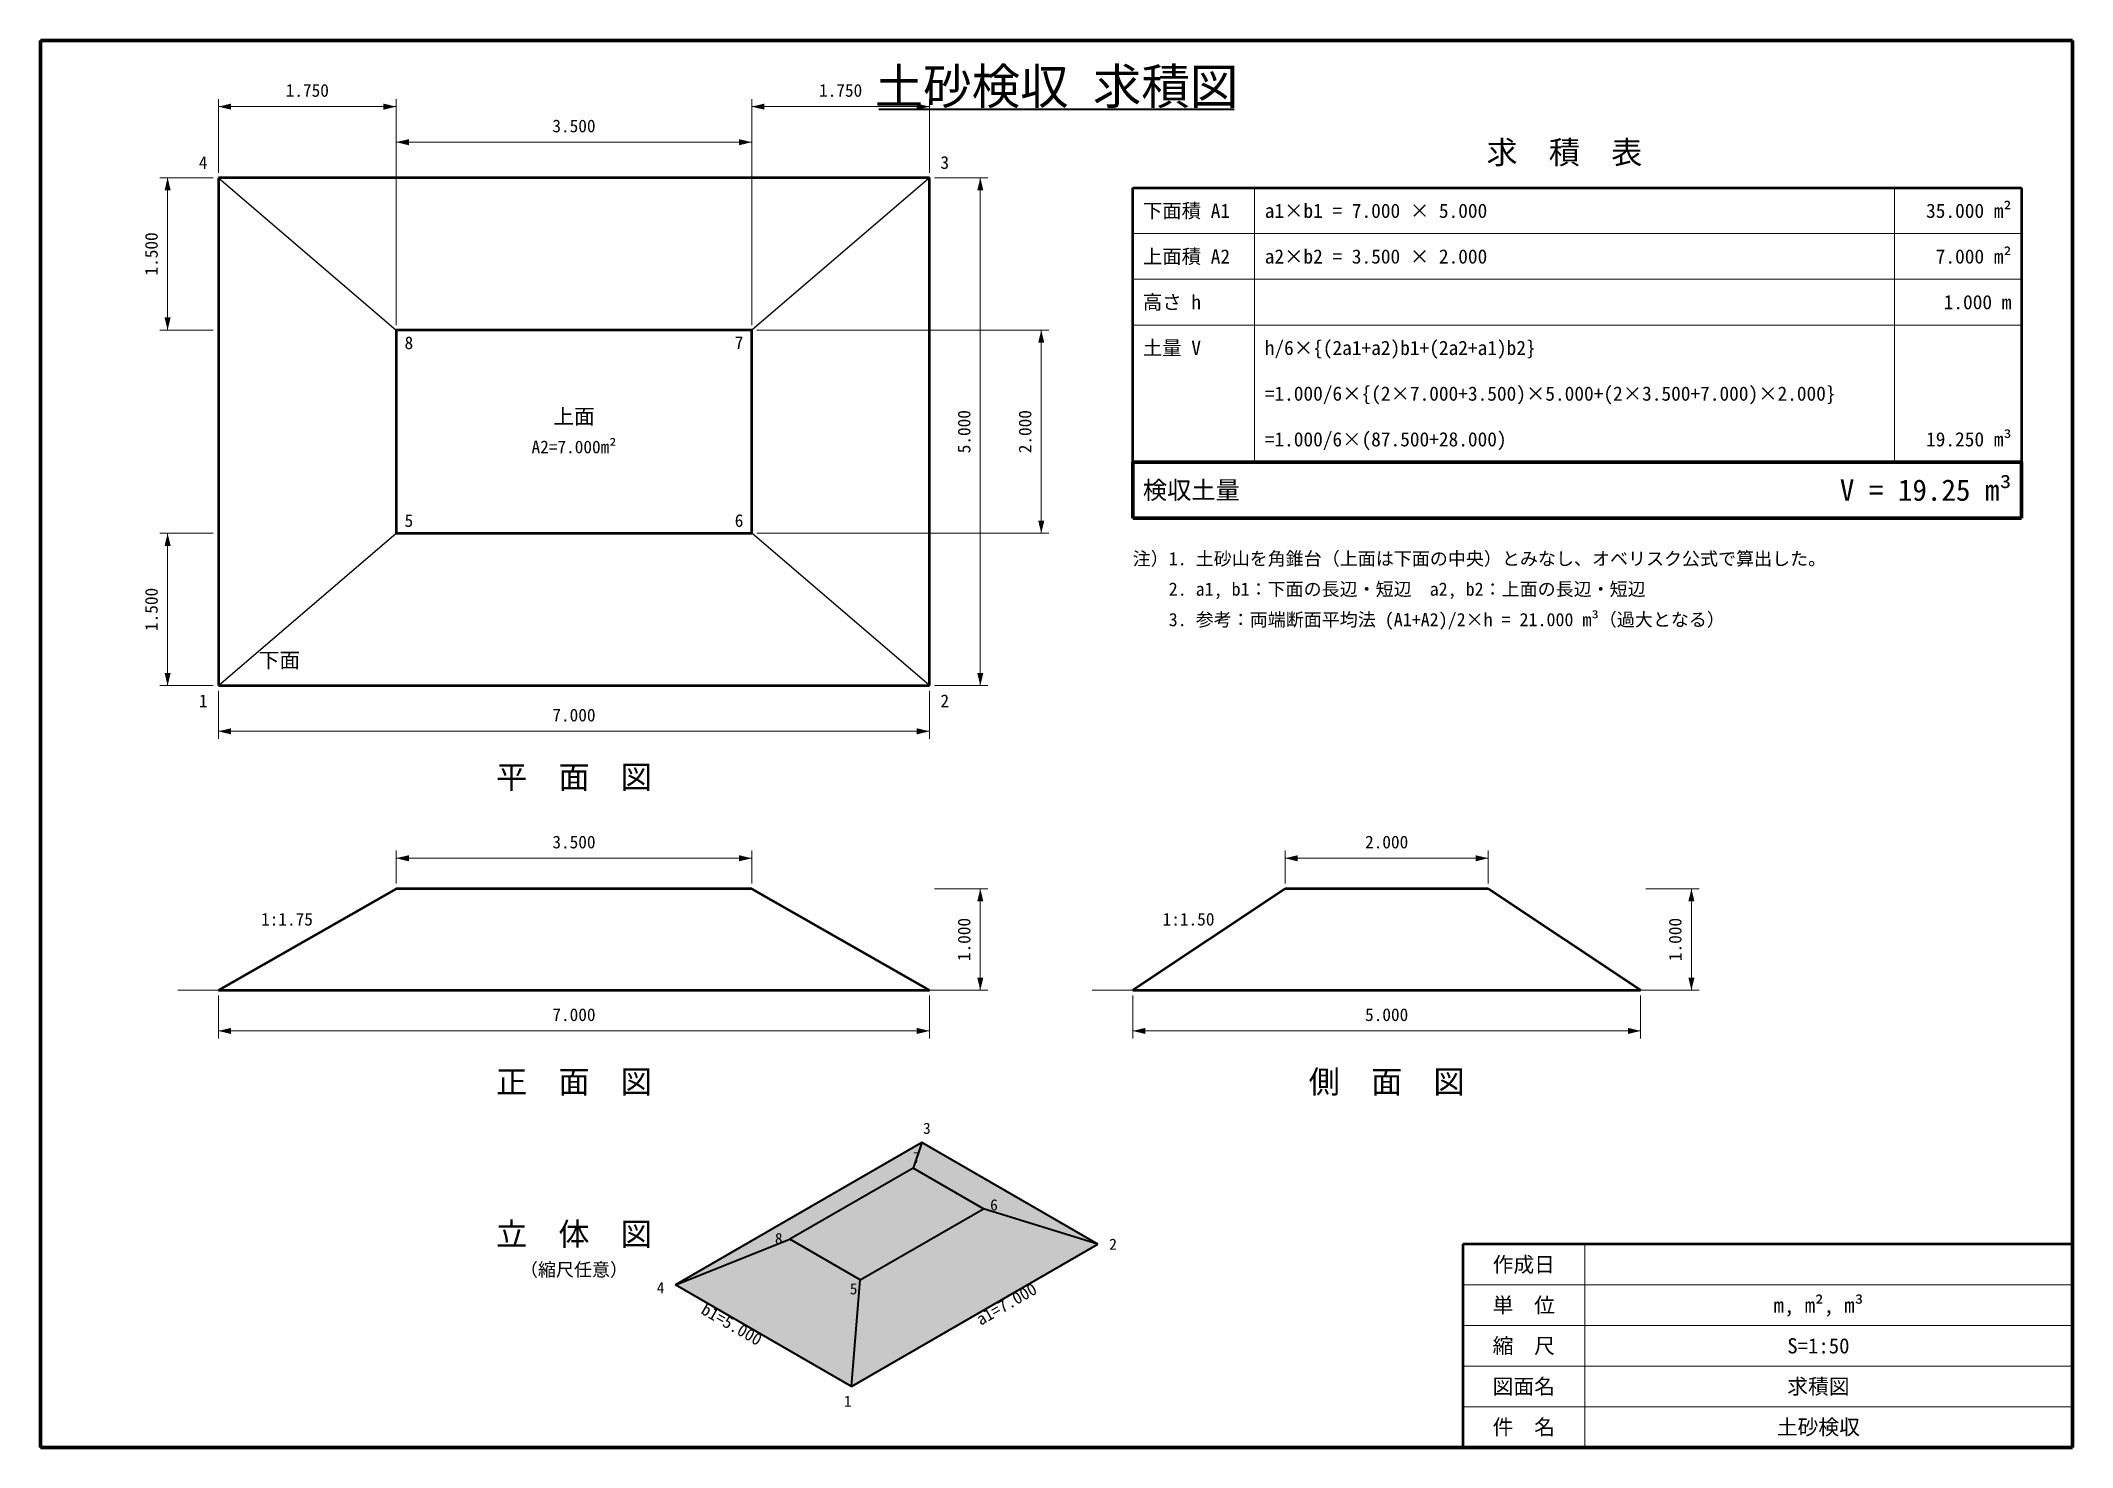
# Model space of a CAD drawing. Header units: metres. Extents: x 10 to 410, y 10 to 287.
import ezdxf
from ezdxf.enums import TextEntityAlignment as Align

# ---------------------------------------------------------------- set-up
doc = ezdxf.new("R2010")
doc.units = ezdxf.units.M
for name, color, linetype in [('DIM', 5, 'Continuous'), ('FRAME', 7, 'Continuous'), ('ISO', 7, 'Continuous'), ('ISO-FACE', 254, 'Continuous'), ('OUTLINE', 7, 'Continuous'), ('TEXT', 7, 'Continuous')]:
    doc.layers.add(name, color=color, linetype=linetype)
doc.styles.add('JP', font='msgothic.ttc')

msp = doc.modelspace()

# ---------------------------------------------------------------- hatches: boundary and pattern name
at = {"layer": 'ISO-FACE', "true_color": 0xd8c8a4}
for points in [[(183.5, 70), (135, 42), (157.52, 51), (181.77, 65)], [(218.14, 50), (183.5, 70), (181.77, 65), (195.62, 57)]]:
    msp.add_hatch(color=7, dxfattribs=at).paths.add_polyline_path(points)
at = {"layer": 'ISO-FACE', "true_color": 0xe3d6ba}
msp.add_hatch(color=7, dxfattribs=at).paths.add_polyline_path([(171.37, 43), (195.62, 57), (181.77, 65), (157.52, 51)])
at = {"layer": 'ISO-FACE', "true_color": 0xc9b48f}
msp.add_hatch(color=7, dxfattribs=at).paths.add_polyline_path([(169.64, 22), (218.14, 50), (195.62, 57), (171.37, 43)])
at = {"layer": 'ISO-FACE', "true_color": 0xb39c74}
msp.add_hatch(color=7, dxfattribs=at).paths.add_polyline_path([(135, 42), (169.64, 22), (171.37, 43), (157.52, 51)])

# ---------------------------------------------------------------- linework, layer by layer
at = {"layer": 'DIM', "lineweight": 13}
for p, q in [((45, 261), (45, 275.5)), ((45, 274), (80, 274)), ((80, 261), (80, 275.5)), ((150, 261), (150, 275.5)), ((150, 274), (185, 274)), ((185, 261), (185, 275.5)), ((80, 231), (80, 268.5)), ((150, 231), (150, 268.5)), ((80, 267), (150, 267)), ((44, 260), (33.5, 260)), ((35, 230), (35, 260)), ((186, 260), (196.5, 260)), ((195, 160), (195, 260)), ((44, 230), (33.5, 230)), ((151, 230), (208.5, 230)), ((207, 190), (207, 230)), ((44, 190), (33.5, 190)), ((35, 160), (35, 190)), ((151, 190), (208.5, 190)), ((44, 160), (33.5, 160)), ((186, 160), (196.5, 160)), ((45, 159), (45, 149.5)), ((185, 159), (185, 149.5)), ((45, 151), (185, 151)), ((80, 121), (80, 127.5)), ((80, 126), (150, 126)), ((150, 121), (150, 127.5)), ((255, 121), (255, 127.5)), ((255, 126), (295, 126)), ((295, 121), (295, 127.5)), ((186, 120), (196.5, 120)), ((195, 100), (195, 120)), ((326, 120), (336.5, 120)), ((335, 100), (335, 120)), ((186, 100), (196.5, 100)), ((326, 100), (336.5, 100)), ((45, 99), (45, 90.5)), ((185, 99), (185, 90.5)), ((225, 99), (225, 90.5)), ((325, 99), (325, 90.5)), ((45, 92), (185, 92)), ((225, 92), (325, 92))]:
    msp.add_line(p, q, dxfattribs=at)
at = {"layer": 'DIM'}
for points in [[(45, 274), (47.5, 273.4), (47.5, 274.6)], [(80, 274), (77.5, 274.6), (77.5, 273.4)], [(150, 274), (152.5, 273.4), (152.5, 274.6)], [(185, 274), (182.5, 274.6), (182.5, 273.4)], [(80, 267), (82.5, 266.4), (82.5, 267.6)], [(150, 267), (147.5, 267.6), (147.5, 266.4)], [(35, 260), (34.4, 257.5), (35.6, 257.5)], [(195, 260), (194.4, 257.5), (195.6, 257.5)], [(35, 230), (35.6, 232.5), (34.4, 232.5)], [(207, 230), (206.4, 227.5), (207.6, 227.5)], [(207, 190), (207.6, 192.5), (206.4, 192.5)], [(35, 190), (34.4, 187.5), (35.6, 187.5)], [(35, 160), (35.6, 162.5), (34.4, 162.5)], [(195, 160), (195.6, 162.5), (194.4, 162.5)], [(45, 151), (47.5, 150.4), (47.5, 151.6)], [(185, 151), (182.5, 151.6), (182.5, 150.4)], [(80, 126), (82.5, 125.4), (82.5, 126.6)], [(150, 126), (147.5, 126.6), (147.5, 125.4)], [(255, 126), (257.5, 125.4), (257.5, 126.6)], [(295, 126), (292.5, 126.6), (292.5, 125.4)], [(195, 120), (194.4, 117.5), (195.6, 117.5)], [(335, 120), (334.4, 117.5), (335.6, 117.5)], [(195, 100), (195.6, 102.5), (194.4, 102.5)], [(335, 100), (335.6, 102.5), (334.4, 102.5)], [(45, 92), (47.5, 91.4), (47.5, 92.6)], [(185, 92), (182.5, 92.6), (182.5, 91.4)], [(225, 92), (227.5, 91.4), (227.5, 92.6)], [(325, 92), (322.5, 92.6), (322.5, 91.4)]]:
    msp.add_solid(points, dxfattribs=at)
at = {"layer": 'FRAME', "lineweight": 70}
for p, q in [((410, 287), (10, 287)), ((10, 287), (10, 10)), ((410, 10), (410, 287)), ((225, 204), (400, 204)), ((225, 193), (225, 204)), ((400, 204), (400, 193)), ((400, 193), (225, 193)), ((10, 10), (410, 10))]:
    msp.add_line(p, q, dxfattribs=at)
at = {"layer": 'FRAME', "lineweight": 50}
for p, q in [((225, 258), (400, 258)), ((225, 204), (225, 258)), ((400, 258), (400, 204)), ((400, 204), (225, 204)), ((410, 50), (290, 50)), ((290, 50), (290, 10)), ((410, 10), (410, 50)), ((290, 10), (410, 10))]:
    msp.add_line(p, q, dxfattribs=at)
at = {"layer": 'FRAME', "lineweight": 18}
for p, q in [((249, 258), (249, 204)), ((375, 258), (375, 204)), ((225, 249), (400, 249)), ((225, 240), (400, 240)), ((225, 231), (400, 231)), ((314, 10), (314, 50)), ((290, 42), (410, 42)), ((290, 34), (410, 34)), ((290, 26), (410, 26)), ((290, 18), (410, 18))]:
    msp.add_line(p, q, dxfattribs=at)
at = {"layer": 'ISO', "lineweight": 35}
for p, q in [((183.5, 70), (135, 42)), ((183.5, 70), (181.77, 65)), ((218.14, 50), (183.5, 70)), ((181.77, 65), (157.52, 51)), ((195.62, 57), (181.77, 65)), ((171.37, 43), (195.62, 57)), ((218.14, 50), (195.62, 57)), ((135, 42), (157.52, 51)), ((171.37, 43), (157.52, 51)), ((169.64, 22), (218.14, 50)), ((169.64, 22), (135, 42)), ((169.64, 22), (171.37, 43))]:
    msp.add_line(p, q, dxfattribs=at)
at = {"layer": 'OUTLINE', "lineweight": 50}
for p, q in [((185, 260), (45, 260)), ((45, 260), (45, 160)), ((185, 160), (185, 260)), ((150, 230), (80, 230)), ((80, 230), (80, 190)), ((150, 190), (150, 230)), ((80, 190), (150, 190)), ((45, 160), (185, 160)), ((80, 120), (45, 100)), ((150, 120), (80, 120)), ((185, 100), (150, 120)), ((255, 120), (225, 100)), ((295, 120), (255, 120)), ((325, 100), (295, 120)), ((45, 100), (185, 100)), ((225, 100), (325, 100))]:
    msp.add_line(p, q, dxfattribs=at)
at = {"layer": 'OUTLINE', "lineweight": 25}
for p, q in [((45, 260), (80, 230)), ((185, 260), (150, 230)), ((45, 160), (80, 190)), ((185, 160), (150, 190))]:
    msp.add_line(p, q, dxfattribs=at)
at = {"layer": 'OUTLINE', "lineweight": 18}
for p, q in [((37, 100), (193, 100)), ((217, 100), (333, 100))]:
    msp.add_line(p, q, dxfattribs=at)
at = {"layer": 'TEXT', "lineweight": 35}
msp.add_line((175, 273.5), (245, 273.5), dxfattribs=at)

# ---------------------------------------------------------------- texts
at = {"layer": 'DIM', "style": 'JP'}
for s, p in [('1.750', (62.5, 275.2)), ('1.750', (167.5, 275.2)), ('3.500', (115, 268.2)), ('7.000', (115, 152.2)), ('3.500', (115, 127.2)), ('2.000', (275, 127.2)), ('7.000', (115, 93.2)), ('5.000', (275, 93.2))]:
    msp.add_text(s, height=2.5, dxfattribs=at).set_placement(p, align=Align.BOTTOM_CENTER)
for s, p in [('1.500', (33.8, 245)), ('5.000', (193.8, 210)), ('2.000', (205.8, 210)), ('1.500', (33.8, 175)), ('1.000', (193.8, 110)), ('1.000', (333.8, 110))]:
    msp.add_text(s, height=2.5, rotation=90, dxfattribs=at).set_placement(p, align=Align.BOTTOM_CENTER)
msp.add_text('a1=7.000', height=2.4, rotation=30, dxfattribs=at).set_placement((193.89, 36), align=Align.TOP_LEFT)
msp.add_text('b1=5.000', height=2.4, rotation=-30, dxfattribs=at).set_placement((152.32, 32), align=Align.TOP_RIGHT)
at = {"layer": 'ISO', "style": 'JP'}
for s, p in [('3', (184.48, 72.83)), ('7', (182.49, 67.08)), ('6', (197.69, 57.76)), ('8', (155.32, 51.12)), ('2', (221.14, 50)), ('4', (132.05, 41.43)), ('5', (170.06, 41.23)), ('1', (168.92, 19.09))]:
    msp.add_text(s, height=2.2, dxfattribs=at).set_placement(p, align=Align.MIDDLE_CENTER)
at = {"layer": 'TEXT', "style": 'JP'}
for s, height, p in [('土砂検収 求積図', 7, (210, 278)), ('4', 2.5, (42, 263)), ('3', 2.5, (188, 263)), ('求\u3000積\u3000表', 4.5, (310, 265)), ('8', 2.5, (82.5, 227.5)), ('7', 2.5, (147.5, 227.5)), ('上面', 3, (115, 213)), ('A2=7.000m²', 2.5, (115, 207)), ('5', 2.5, (82.5, 192.5)), ('6', 2.5, (147.5, 192.5)), ('下面', 3, (57, 165)), ('1', 2.5, (42, 157)), ('2', 2.5, (188, 157)), ('平\u3000面\u3000図', 4.5, (115, 142)), ('1:1.75', 2.5, (58.5, 114)), ('1:1.50', 2.5, (236, 114)), ('正\u3000面\u3000図', 4.5, (115, 82)), ('側\u3000面\u3000図', 4.5, (275, 82)), ('立\u3000体\u3000図', 4.5, (115, 52)), ('（縮尺任意）', 2.6, (115, 45)), ('作成日', 3, (302, 46)), ('m, m², m³', 3, (360, 38)), ('単\u3000位', 3, (302, 38)), ('縮\u3000尺', 3, (302, 30)), ('S=1:50', 3, (360, 30)), ('図面名', 3, (302, 22)), ('求積図', 3, (360, 22)), ('件\u3000名', 3, (302, 14)), ('土砂検収', 3, (360, 14))]:
    msp.add_text(s, height=height, dxfattribs=at).set_placement(p, align=Align.MIDDLE_CENTER)
for s, height, p in [('下面積 A1', 2.8, (227, 253.5)), ('a1×b1 = 7.000 × 5.000', 2.8, (251, 253.5)), ('上面積 A2', 2.8, (227, 244.5)), ('a2×b2 = 3.500 × 2.000', 2.8, (251, 244.5)), ('高さ h', 2.8, (227, 235.5)), ('土量 V', 2.8, (227, 226.5)), ('h/6×{(2a1+a2)b1+(2a2+a1)b2}', 2.8, (251, 226.5)), ('=1.000/6×{(2×7.000+3.500)×5.000+(2×3.500+7.000)×2.000}', 2.8, (251, 217.5)), ('=1.000/6×(87.500+28.000)', 2.8, (251, 208.5)), ('検収土量', 3.5, (227, 198.5)), ('注）1. 土砂山を角錐台（上面は下面の中央）とみなし、オベリスク公式で算出した。', 2.6, (225, 185)), ('\u3000\u30002. a1, b1：下面の長辺・短辺\u3000a2, b2：上面の長辺・短辺', 2.6, (225, 179)), ('\u3000\u30003. 参考：両端断面平均法 (A1+A2)/2×h = 21.000 m³（過大となる）', 2.6, (225, 173))]:
    msp.add_text(s, height=height, dxfattribs=at).set_placement(p, align=Align.MIDDLE_LEFT)
for s, height, p in [('35.000 m²', 2.8, (398, 253.5)), ('7.000 m²', 2.8, (398, 244.5)), ('1.000 m', 2.8, (398, 235.5)), ('19.250 m³', 2.8, (398, 208.5)), ('V = 19.25 m³', 4.2, (398, 198.5))]:
    msp.add_text(s, height=height, dxfattribs=at).set_placement(p, align=Align.MIDDLE_RIGHT)

doc.saveas('drawing.dxf')
